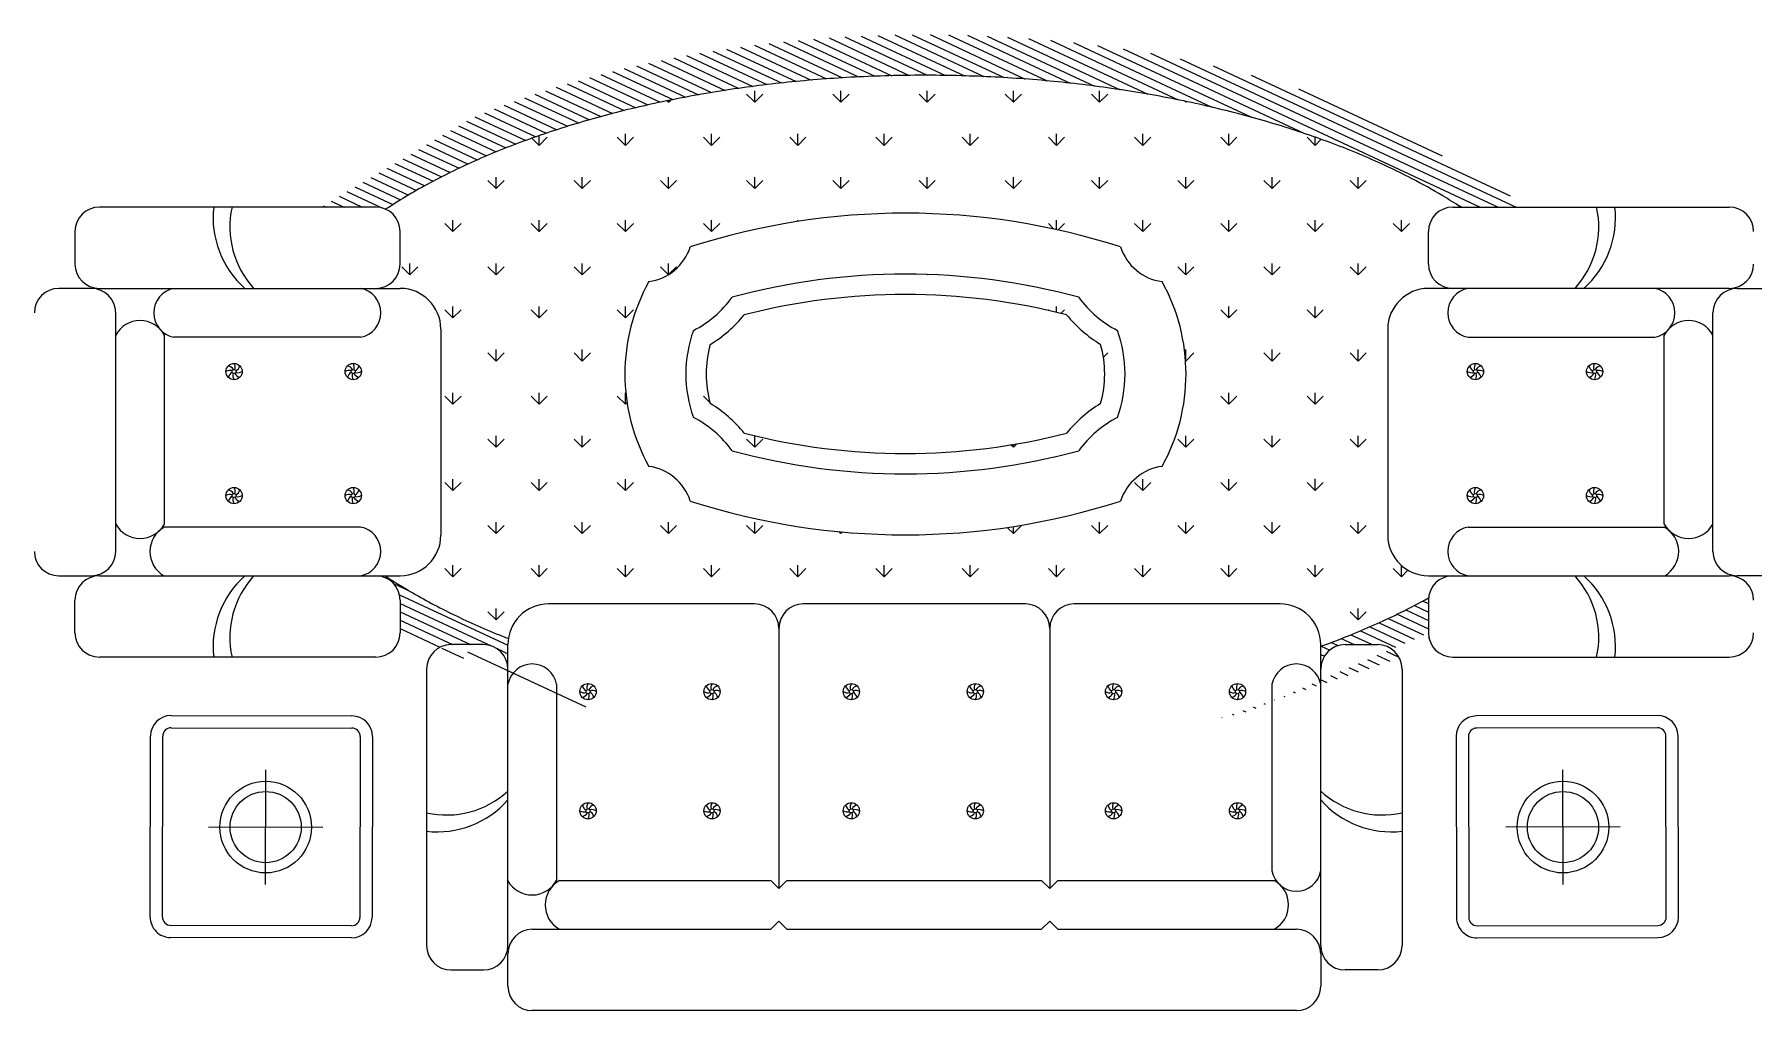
# Model space of a CAD drawing. Header units: inches. Extents: x 5.4 to 47.9, y 11.7 to 36.5.
# Drawn here: x 36.186 to 40.416, y 17.912 to 20.313 of the extents above; entities that cross this region are included whole.
import ezdxf

# ---------------------------------------------------------------- set-up
doc = ezdxf.new("R2010")
doc.units = ezdxf.units.IN
doc.header["$MEASUREMENT"] = 0
doc.layers.add('02', color=2, linetype='Continuous')
doc.layers.add('8', color=8, linetype='Continuous')

msp = doc.modelspace()

# ---------------------------------------------------------------- hatches: boundary and pattern name
at = {"layer": '8'}
h = msp.add_hatch(dxfattribs=at)
h.set_pattern_fill('ANSI31', color=256, scale=0.15, angle=290, style=0)
h.set_pattern_definition([(335, (-241.419374, 11.660647), (0.0079240924, 0.016993271), [])])
edge = h.paths.add_edge_path()
edge.add_ellipse((38.3776, 19.4317), major_axis=(1.7385, 0), ratio=0.506546, start_angle=31.2194, end_angle=148.7806)
edge.add_line((36.8908, 19.8882), (37.0263, 19.8882))
edge.add_arc((37.0263, 19.8282), 0.06, 65.6661, 90, ccw=False)
edge.add_spline(control_points=[(37.0511, 19.8829), (37.0607, 19.8892), (37.0704, 19.8955), (37.1141, 19.9228), (37.15, 19.9431), (37.2261, 19.982), (37.2663, 20.0006), (37.3504, 20.0358), (37.3944, 20.0524), (37.4856, 20.0835), (37.5329, 20.0979), (37.6303, 20.1244), (37.6804, 20.1365), (37.7828, 20.158), (37.8352, 20.1675), (37.9417, 20.1838), (37.9957, 20.1907), (38.105, 20.2016), (38.1603, 20.2057), (38.2713, 20.2112), (38.3271, 20.2125), (38.4386, 20.2123), (38.4944, 20.2108), (38.6054, 20.205), (38.6605, 20.2008), (38.7697, 20.1895), (38.8237, 20.1824), (38.9299, 20.1658), (38.9821, 20.1561), (39.0843, 20.1342), (39.1342, 20.122), (39.2313, 20.0953), (39.2783, 20.0807), (39.3692, 20.0493), (39.4129, 20.0326), (39.4966, 19.9971), (39.5365, 19.9784), (39.6011, 19.9449), (39.6269, 19.9306), (39.6667, 19.9068), (39.6816, 19.8976), (39.6959, 19.8882)], knot_values=[0.660398, 0.660398, 0.660398, 0.660398, 0.689867, 0.689867, 0.789015, 0.789015, 0.888163, 0.888163, 0.987311, 0.987311, 1.08646, 1.08646, 1.185608, 1.185608, 1.284756, 1.284756, 1.383904, 1.383904, 1.483052, 1.483052, 1.582201, 1.582201, 1.681349, 1.681349, 1.780497, 1.780497, 1.879645, 1.879645, 1.978793, 1.978793, 2.077942, 2.077942, 2.17709, 2.17709, 2.276238, 2.276238, 2.375386, 2.375386, 2.445792, 2.445792, 2.489452, 2.489452, 2.489452, 2.489452], degree=3, periodic=0)
edge.add_line((39.6959, 19.8882), (39.8643, 19.8882))
edge = h.paths.add_edge_path()
edge.add_spline(control_points=[(37.3525, 18.8274), (37.3478, 18.8293), (37.3431, 18.8311), (37.2968, 18.8496), (37.257, 18.8671), (37.1811, 18.9039), (37.145, 18.9232), (37.0898, 18.9557), (37.0693, 18.9685), (37.0497, 18.9815)], knot_values=[3.792328, 3.792328, 3.792328, 3.792328, 3.803066, 3.803066, 3.899119, 3.899119, 3.995172, 3.995172, 4.05563, 4.05563, 4.05563, 4.05563], degree=3, periodic=0)
edge.add_line((37.0497, 18.9815), (37.0263, 18.9815))
edge.add_arc((37.0263, 18.9215), 0.06, 0, 90, ccw=False)
edge.add_line((37.0863, 18.9215), (37.0863, 18.842))
edge.add_ellipse((38.3776, 19.4317), major_axis=(1.7385, 0), ratio=0.506546, start_angle=222.0382, end_angle=226.0839)
edge.add_arc((37.2113, 18.7523), 0.06, 90, 131.3204, ccw=False)
edge.add_line((37.2113, 18.8123), (37.2913, 18.8123))
edge.add_arc((37.2913, 18.7523), 0.06, 0, 90, ccw=False)
edge.add_line((37.3513, 18.7523), (37.3513, 18.8123))
edge.add_arc((37.4513, 18.8123), 0.1, 171.3171, 180, ccw=False)
edge = h.paths.add_edge_path()
edge.add_arc((39.6763, 18.9215), 0.06, 174.3554, 180, ccw=False)
edge.add_spline(control_points=[(39.6166, 18.9274), (39.5944, 18.915), (39.5714, 18.9029), (39.51, 18.8726), (39.4705, 18.8549), (39.4039, 18.8277), (39.3779, 18.8178), (39.3513, 18.8082)], knot_values=[5.330633, 5.330633, 5.330633, 5.330633, 5.391498, 5.391498, 5.48755, 5.48755, 5.54655, 5.54655, 5.54655, 5.54655], degree=3, periodic=0)
edge.add_line((39.3513, 18.8082), (39.3513, 18.7523))
edge.add_arc((39.4113, 18.7523), 0.06, 90, 180, ccw=False)
edge.add_line((39.4113, 18.8123), (39.4913, 18.8123))
edge.add_arc((39.4913, 18.7523), 0.06, 26.6076, 90, ccw=False)
edge.add_ellipse((38.3776, 19.4317), major_axis=(1.7385, 0), ratio=0.506546, start_angle=312.1824, end_angle=315.6948)
edge.add_arc((39.6763, 18.8415), 0.06, 180, 204.5195, ccw=False)
edge.add_line((39.6163, 18.8415), (39.6163, 18.9215))
h = msp.add_hatch(dxfattribs=at)
h.set_pattern_fill('GRASS', color=256, scale=0.15, style=0)
h.set_pattern_definition([(90, (-241.41937, 11.66065), (-0.106066017, 0.106066017), [0.028125, -0.184007034]), (45, (-241.41937, 11.66065), (-0.10606602, 0.10606602), [0.028125, -0.121875]), (135, (-241.41937, 11.66065), (-0.10606602, -0.10606602), [0.028125, -0.121875])])
edge = h.paths.add_edge_path()
edge.add_spline(control_points=[(39.6959, 19.8882), (39.6816, 19.8976), (39.6667, 19.9068), (39.6269, 19.9306), (39.6011, 19.9449), (39.5365, 19.9784), (39.4966, 19.9971), (39.4129, 20.0326), (39.3692, 20.0493), (39.2783, 20.0807), (39.2313, 20.0953), (39.1342, 20.122), (39.0843, 20.1342), (38.9821, 20.1561), (38.9299, 20.1658), (38.8237, 20.1824), (38.7697, 20.1895), (38.6605, 20.2008), (38.6054, 20.205), (38.4944, 20.2108), (38.4386, 20.2123), (38.3271, 20.2125), (38.2713, 20.2112), (38.1603, 20.2057), (38.105, 20.2016), (37.9957, 20.1907), (37.9417, 20.1838), (37.8352, 20.1675), (37.7828, 20.158), (37.6804, 20.1365), (37.6303, 20.1244), (37.5329, 20.0979), (37.4856, 20.0835), (37.3944, 20.0524), (37.3504, 20.0358), (37.2663, 20.0006), (37.2261, 19.982), (37.15, 19.9431), (37.1141, 19.9228), (37.0704, 19.8955), (37.0607, 19.8892), (37.0511, 19.8829)], knot_values=[6.943583, 6.943583, 6.943583, 6.943583, 6.987243, 6.987243, 7.057649, 7.057649, 7.156797, 7.156797, 7.255945, 7.255945, 7.355094, 7.355094, 7.454242, 7.454242, 7.55339, 7.55339, 7.652538, 7.652538, 7.751686, 7.751686, 7.850835, 7.850835, 7.949983, 7.949983, 8.049131, 8.049131, 8.148279, 8.148279, 8.247427, 8.247427, 8.346576, 8.346576, 8.445724, 8.445724, 8.544872, 8.544872, 8.64402, 8.64402, 8.743169, 8.743169, 8.772637, 8.772637, 8.772637, 8.772637], degree=3, periodic=0)
edge.add_arc((37.0263, 19.8282), 0.06, 0, 65.6661, ccw=False)
edge.add_line((37.0863, 19.8282), (37.0863, 19.7482))
edge.add_arc((37.0263, 19.7482), 0.06, 270, 360, ccw=False)
edge.add_line((37.0263, 19.6882), (37.0864, 19.6882))
edge.add_arc((37.0864, 19.5882), 0.1, 0, 90, ccw=False)
edge.add_line((37.1864, 19.5882), (37.1864, 19.0815))
edge.add_arc((37.0864, 19.0815), 0.1, 270, 360, ccw=False)
edge.add_line((37.0864, 18.9815), (37.0497, 18.9815))
edge.add_spline(control_points=[(37.0497, 18.9815), (37.0693, 18.9685), (37.0898, 18.9557), (37.145, 18.9232), (37.1811, 18.9039), (37.257, 18.8671), (37.2968, 18.8496), (37.3431, 18.8311), (37.3478, 18.8293), (37.3525, 18.8274)], knot_values=[3.792328, 3.792328, 3.792328, 3.792328, 3.852786, 3.852786, 3.948839, 3.948839, 4.044892, 4.044892, 4.05563, 4.05563, 4.05563, 4.05563], degree=3, periodic=0)
edge.add_arc((37.4513, 18.8123), 0.1, 90, 171.3171, ccw=False)
edge.add_line((37.4513, 18.9123), (37.958, 18.9123))
edge.add_arc((37.958, 18.8523), 0.06, 0, 90, ccw=False)
edge.add_arc((38.078, 18.8523), 0.06, 90, 180, ccw=False)
edge.add_line((38.078, 18.9123), (38.6246, 18.9123))
edge.add_arc((38.6246, 18.8523), 0.06, 0, 90, ccw=False)
edge.add_arc((38.7446, 18.8523), 0.06, 90, 180, ccw=False)
edge.add_line((38.7446, 18.9123), (39.2513, 18.9123))
edge.add_arc((39.2513, 18.8123), 0.1, 0, 90, ccw=False)
edge.add_line((39.3513, 18.8123), (39.3513, 18.8082))
edge.add_spline(control_points=[(39.3513, 18.8082), (39.3779, 18.8178), (39.4039, 18.8277), (39.4705, 18.8549), (39.51, 18.8726), (39.5714, 18.9029), (39.5944, 18.915), (39.6166, 18.9274)], knot_values=[5.330633, 5.330633, 5.330633, 5.330633, 5.389632, 5.389632, 5.485685, 5.485685, 5.54655, 5.54655, 5.54655, 5.54655], degree=3, periodic=0)
edge.add_arc((39.6763, 18.9215), 0.06, 90, 174.3554, ccw=False)
edge.add_line((39.6763, 18.9815), (39.6162, 18.9815))
edge.add_arc((39.6162, 19.0815), 0.1, 180, 270, ccw=False)
edge.add_line((39.5162, 19.0815), (39.5162, 19.5882))
edge.add_arc((39.6162, 19.5882), 0.1, 90, 180, ccw=False)
edge.add_line((39.6162, 19.6882), (39.6763, 19.6882))
edge.add_arc((39.6763, 19.7482), 0.06, 180, 270, ccw=False)
edge.add_line((39.6163, 19.7482), (39.6163, 19.8282))
edge.add_arc((39.6763, 19.8282), 0.06, 90, 180, ccw=False)
edge.add_line((39.6763, 19.8882), (39.6959, 19.8882))
h.paths.add_polyline_path([(38.8588, 19.7902, 0.288193), (38.9608, 19.705, -0.259276), (38.9608, 19.2507, 0.288193), (38.8588, 19.1654, -0.156902), (37.8001, 19.1654, 0.288193), (37.6981, 19.2507, -0.259276), (37.6981, 19.705, 0.288193), (37.8001, 19.7902, -0.156902)], flags=16)
h.paths.add_polyline_path([(38.7557, 19.6665, 0.115952), (38.8512, 19.5846, -0.173251), (38.8512, 19.371, 0.115952), (38.7557, 19.2891, -0.133226), (37.9032, 19.2891, 0.115952), (37.8077, 19.371, -0.173251), (37.8077, 19.5846, 0.115952), (37.9032, 19.6665, -0.133226)], flags=0)
h.paths.add_polyline_path([(38.726, 19.6233, 0.08587), (38.8096, 19.5506, -0.138757), (38.8096, 19.405, 0.08587), (38.726, 19.3324, -0.12619), (37.933, 19.3324, 0.08587), (37.8493, 19.405, -0.138757), (37.8493, 19.5506, 0.08587), (37.933, 19.6233, -0.12619)], flags=0)

# ---------------------------------------------------------------- linework, layer by layer
at = {"layer": '02'}
for p, q in [((37.0263, 19.8882), (36.3463, 19.8882)), ((39.6763, 19.8882), (40.3563, 19.8882)), ((36.2863, 19.8282), (36.2863, 19.7482)), ((37.0863, 19.7482), (37.0863, 19.8282)), ((39.6163, 19.7482), (39.6163, 19.8282)), ((36.3264, 19.6882), (36.2464, 19.6882)), ((36.3463, 19.6882), (37.0864, 19.6882)), ((40.3563, 19.6882), (39.6162, 19.6882)), ((40.3762, 19.6882), (40.4562, 19.6882)), ((36.3864, 19.0415), (36.3864, 19.6282)), ((40.3162, 19.0415), (40.3162, 19.6282)), ((37.1864, 19.5882), (37.1864, 19.0815)), ((39.5162, 19.5882), (39.5162, 19.0815)), ((36.5064, 19.1086), (36.5064, 19.5734)), ((36.9889, 19.5682), (36.5298, 19.5682)), ((39.7138, 19.5682), (40.1729, 19.5682)), ((40.1962, 19.1086), (40.1962, 19.5734)), ((36.9889, 19.1015), (36.5064, 19.1015)), ((39.7138, 19.1015), (40.1962, 19.1015)), ((36.2464, 18.9815), (36.3264, 18.9815)), ((36.3463, 18.9815), (37.0864, 18.9815)), ((39.6162, 18.9815), (40.3563, 18.9815)), ((40.4562, 18.9815), (40.3762, 18.9815)), ((36.2863, 18.8415), (36.2863, 18.9215)), ((37.0863, 18.9215), (37.0863, 18.8415)), ((37.958, 18.9123), (37.4513, 18.9123)), ((38.6246, 18.9123), (38.078, 18.9123)), ((39.2513, 18.9123), (38.7446, 18.9123)), ((39.6163, 18.9215), (39.6163, 18.8415)), ((38.018, 18.8523), (38.018, 18.2123)), ((38.6846, 18.8523), (38.6846, 18.2127)), ((37.0263, 18.7815), (36.3463, 18.7815)), ((37.2913, 18.8123), (37.2113, 18.8123)), ((37.3513, 18.0723), (37.3513, 18.8123)), ((39.3513, 18.0723), (39.3513, 18.8123)), ((39.4113, 18.8123), (39.4913, 18.8123)), ((39.6763, 18.7815), (40.3563, 18.7815)), ((37.1513, 18.7523), (37.1513, 18.0723)), ((39.5513, 18.7523), (39.5513, 18.0723)), ((37.4713, 18.7148), (37.4713, 18.2323)), ((39.2313, 18.7148), (39.2313, 18.2557)), ((36.5227, 18.6379), (36.9678, 18.637)), ((40.1799, 18.6379), (39.7348, 18.637)), ((36.4713, 18.1425), (36.4722, 18.5876)), ((36.5013, 18.1424), (36.5022, 18.5875)), ((36.5226, 18.6079), (36.9677, 18.607)), ((36.9881, 18.5865), (36.9872, 18.1414)), ((37.0181, 18.5865), (37.0172, 18.1414)), ((39.6845, 18.5865), (39.6855, 18.1414)), ((39.7145, 18.5865), (39.7155, 18.1414)), ((40.18, 18.6079), (39.7349, 18.607)), ((40.2013, 18.1424), (40.2004, 18.5875)), ((40.2313, 18.1425), (40.2304, 18.5876)), ((36.7552, 18.2227), (36.7557, 18.5045)), ((39.9475, 18.2227), (39.9469, 18.5045)), ((36.6145, 18.3639), (36.8964, 18.3633)), ((40.0881, 18.3639), (39.8063, 18.3633)), ((37.4784, 18.2323), (37.998, 18.2323)), ((37.998, 18.2323), (38.018, 18.2123)), ((38.038, 18.2323), (38.018, 18.2123)), ((38.038, 18.2323), (38.6646, 18.2323)), ((38.6646, 18.2323), (38.6846, 18.2123)), ((38.7046, 18.2323), (38.6846, 18.2123)), ((38.7046, 18.2323), (39.2365, 18.2323)), ((36.9667, 18.1211), (36.5216, 18.122)), ((37.4113, 18.1123), (37.998, 18.1123)), ((38.018, 18.1323), (37.998, 18.1123)), ((38.018, 18.1323), (38.038, 18.1123)), ((38.038, 18.1123), (38.6646, 18.1123)), ((38.6846, 18.1323), (38.6646, 18.1123)), ((38.6846, 18.1323), (38.7046, 18.1123)), ((38.7046, 18.1123), (39.2913, 18.1123)), ((39.7359, 18.1211), (40.181, 18.122)), ((36.9667, 18.0911), (36.5216, 18.092)), ((39.7359, 18.0911), (40.181, 18.092)), ((37.3513, 17.9723), (37.3513, 18.0523)), ((39.3513, 18.0523), (39.3513, 17.9723)), ((37.2113, 18.0123), (37.2913, 18.0123)), ((39.4913, 18.0123), (39.4113, 18.0123)), ((39.2913, 17.9123), (37.4113, 17.9123))]:
    msp.add_line(p, q, dxfattribs=at)
for centre, radius in [((36.6777, 19.4838), 0.02), ((36.9708, 19.4838), 0.02), ((39.7319, 19.4838), 0.02), ((40.025, 19.4838), 0.02), ((36.6777, 19.4838), 0.005), ((36.9708, 19.4838), 0.005), ((39.7319, 19.4838), 0.005), ((40.025, 19.4838), 0.005), ((36.6777, 19.1788), 0.02), ((36.6777, 19.1788), 0.005), ((36.9708, 19.1788), 0.02), ((36.9708, 19.1788), 0.005), ((39.7319, 19.1788), 0.02), ((39.7319, 19.1788), 0.005), ((40.025, 19.1788), 0.02), ((40.025, 19.1788), 0.005), ((37.5486, 18.6967), 0.02), ((37.5486, 18.6967), 0.005), ((37.8536, 18.6967), 0.02), ((37.8536, 18.6967), 0.005), ((38.1964, 18.6967), 0.02), ((38.1964, 18.6967), 0.005), ((38.5014, 18.6967), 0.02), ((38.5014, 18.6967), 0.005), ((38.8415, 18.6967), 0.02), ((38.8415, 18.6967), 0.005), ((39.1465, 18.6967), 0.02), ((39.1465, 18.6967), 0.005), ((36.7554, 18.3636), 0.1127), ((36.7554, 18.3636), 0.0875), ((39.9472, 18.3636), 0.1127), ((39.9472, 18.3636), 0.0875), ((37.5486, 18.4036), 0.02), ((37.5486, 18.4036), 0.005), ((37.8536, 18.4036), 0.02), ((37.8536, 18.4036), 0.005), ((38.1964, 18.4036), 0.02), ((38.1964, 18.4036), 0.005), ((38.5014, 18.4036), 0.02), ((38.5014, 18.4036), 0.005), ((38.8415, 18.4036), 0.02), ((38.8415, 18.4036), 0.005), ((39.1465, 18.4036), 0.02), ((39.1465, 18.4036), 0.005)]:
    msp.add_circle(centre, radius, dxfattribs=at)
for centre, radius, start, end in [((36.3463, 19.8282), 0.06, 90, 180), ((36.859, 19.8623), 0.2329, 173.6278, 228.3872), ((36.8934, 19.8399), 0.226, 167.6617, 222.1506), ((37.0263, 19.8282), 0.06, 0, 90), ((39.6763, 19.8282), 0.06, 90, 180), ((39.8093, 19.8399), 0.226, 317.8494, 12.3383), ((39.8436, 19.8623), 0.2329, 311.6128, 6.3722), ((40.3563, 19.8282), 0.06, 0, 90), ((38.3295, 18.1449), 1.7284, 72.1657, 107.8343), ((37.6813, 19.8288), 0.1249, 277.7392, 342.0456), ((38.9777, 19.8288), 0.1249, 197.9544, 262.2608), ((36.3463, 19.7482), 0.06, 180, 270), ((37.0263, 19.7482), 0.06, 270, 0), ((38.3295, 18.0952), 1.6281, 74.8228, 105.1772), ((39.6763, 19.7482), 0.06, 180, 270), ((40.3563, 19.7482), 0.06, 270, 0), ((36.2464, 19.6282), 0.06, 90, 180), ((36.3264, 19.6282), 0.06, 0, 90), ((36.5409, 19.6282), 0.061, 100.4665, 259.5335), ((36.9778, 19.6282), 0.061, 280.4665, 79.5335), ((37.0864, 19.5882), 0.1, 0, 90), ((38.1067, 19.4778), 0.4675, 150.9293, 209.0707), ((38.3295, 18.0773), 1.596, 75.6158, 104.3842), ((38.5523, 19.4778), 0.4675, 330.9293, 29.0707), ((39.6162, 19.5882), 0.1, 90, 180), ((39.7248, 19.6282), 0.061, 100.4665, 259.5335), ((40.1618, 19.6282), 0.061, 280.4665, 79.5335), ((40.3762, 19.6282), 0.06, 90, 180), ((37.6813, 19.8288), 0.2749, 297.3789, 323.835), ((38.9777, 19.8288), 0.2749, 216.165, 242.6211), ((36.4464, 19.5407), 0.0683, 28.5717, 151.4283), ((38.1067, 19.4778), 0.3175, 160.3421, 199.6579), ((37.6813, 19.8288), 0.3249, 301.1406, 320.7724), ((38.9777, 19.8288), 0.3249, 219.2276, 238.8594), ((38.5523, 19.4778), 0.3175, 340.3421, 19.6579), ((40.2562, 19.5407), 0.0683, 28.5717, 151.4283), ((38.1067, 19.4778), 0.2675, 164.2005, 195.7995), ((38.5523, 19.4778), 0.2675, 344.2005, 15.7995), ((36.6605, 19.4934), 0.02, 345.2941, 31.0944), ((36.9536, 19.4934), 0.02, 345.2941, 31.0944), ((39.749, 19.4934), 0.02, 148.9056, 194.7059), ((40.0421, 19.4934), 0.02, 148.9056, 194.7059), ((36.6681, 19.4667), 0.02, 75.2941, 121.0944), ((36.6588, 19.4785), 0.02, 30.2941, 76.0944), ((36.683, 19.4649), 0.02, 120.2941, 166.0944), ((36.6948, 19.4743), 0.02, 165.2941, 211.0944), ((36.6966, 19.4892), 0.02, 210.2941, 256.0944), ((36.6872, 19.501), 0.02, 255.2941, 301.0944), ((36.6723, 19.5027), 0.02, 300.2941, 346.0944), ((36.9612, 19.4667), 0.02, 75.2941, 121.0944), ((36.9519, 19.4785), 0.02, 30.2941, 76.0944), ((36.9761, 19.4649), 0.02, 120.2941, 166.0944), ((36.9879, 19.4743), 0.02, 165.2941, 211.0944), ((36.9897, 19.4892), 0.02, 210.2941, 256.0944), ((36.9803, 19.501), 0.02, 255.2941, 301.0944), ((36.9654, 19.5027), 0.02, 300.2941, 346.0944), ((39.7223, 19.501), 0.02, 238.9056, 284.7059), ((39.7372, 19.5027), 0.02, 193.9056, 239.7059), ((39.713, 19.4892), 0.02, 283.9056, 329.7059), ((39.7147, 19.4743), 0.02, 328.9056, 14.7059), ((39.7508, 19.4785), 0.02, 103.9056, 149.7059), ((39.7414, 19.4667), 0.02, 58.9056, 104.7059), ((39.7265, 19.4649), 0.02, 13.9056, 59.7059), ((40.0154, 19.501), 0.02, 238.9056, 284.7059), ((40.0303, 19.5027), 0.02, 193.9056, 239.7059), ((40.0061, 19.4892), 0.02, 283.9056, 329.7059), ((40.0078, 19.4743), 0.02, 328.9056, 14.7059), ((40.0439, 19.4785), 0.02, 103.9056, 149.7059), ((40.0345, 19.4667), 0.02, 58.9056, 104.7059), ((40.0196, 19.4649), 0.02, 13.9056, 59.7059), ((37.6813, 19.1269), 0.3249, 39.2276, 58.8594), ((38.9777, 19.1269), 0.3249, 121.1406, 140.7724), ((37.6813, 19.1269), 0.2749, 36.165, 62.6211), ((38.3295, 20.8784), 1.596, 255.6158, 284.3842), ((38.9777, 19.1269), 0.2749, 117.3789, 143.835), ((38.3295, 20.8604), 1.6281, 254.8228, 285.1772), ((37.6813, 19.1269), 0.1249, 17.9544, 82.2608), ((38.9777, 19.1269), 0.1249, 97.7392, 162.0456), ((36.6681, 19.1617), 0.02, 75.2941, 121.0944), ((36.6588, 19.1735), 0.02, 30.2941, 76.0944), ((36.683, 19.1599), 0.02, 120.2941, 166.0944), ((36.6948, 19.1693), 0.02, 165.2941, 211.0944), ((36.6605, 19.1884), 0.02, 345.2941, 31.0944), ((36.6966, 19.1842), 0.02, 210.2941, 256.0944), ((36.6872, 19.196), 0.02, 255.2941, 301.0944), ((36.6723, 19.1977), 0.02, 300.2941, 346.0944), ((36.9612, 19.1617), 0.02, 75.2941, 121.0944), ((36.9519, 19.1735), 0.02, 30.2941, 76.0944), ((36.9761, 19.1599), 0.02, 120.2941, 166.0944), ((36.9879, 19.1693), 0.02, 165.2941, 211.0944), ((36.9536, 19.1884), 0.02, 345.2941, 31.0944), ((36.9897, 19.1842), 0.02, 210.2941, 256.0944), ((36.9803, 19.196), 0.02, 255.2941, 301.0944), ((36.9654, 19.1977), 0.02, 300.2941, 346.0944), ((38.3295, 20.8107), 1.7284, 252.1657, 287.8343), ((39.7223, 19.196), 0.02, 238.9056, 284.7059), ((39.7372, 19.1977), 0.02, 193.9056, 239.7059), ((39.713, 19.1842), 0.02, 283.9056, 329.7059), ((39.749, 19.1884), 0.02, 148.9056, 194.7059), ((39.7147, 19.1693), 0.02, 328.9056, 14.7059), ((39.7508, 19.1735), 0.02, 103.9056, 149.7059), ((39.7414, 19.1617), 0.02, 58.9056, 104.7059), ((39.7265, 19.1599), 0.02, 13.9056, 59.7059), ((40.0154, 19.196), 0.02, 238.9056, 284.7059), ((40.0303, 19.1977), 0.02, 193.9056, 239.7059), ((40.0061, 19.1842), 0.02, 283.9056, 329.7059), ((40.0421, 19.1884), 0.02, 148.9056, 194.7059), ((40.0078, 19.1693), 0.02, 328.9056, 14.7059), ((40.0439, 19.1735), 0.02, 103.9056, 149.7059), ((40.0345, 19.1617), 0.02, 58.9056, 104.7059), ((40.0196, 19.1599), 0.02, 13.9056, 59.7059), ((36.4464, 19.1417), 0.0685, 208.9052, 331.0948), ((36.5396, 19.0412), 0.0689, 118.8569, 239.9686), ((36.9778, 19.0415), 0.061, 280.4665, 79.5335), ((37.0864, 19.0815), 0.1, 270, 0), ((39.6162, 19.0815), 0.1, 180, 270), ((39.7248, 19.0415), 0.061, 100.4665, 259.5335), ((40.2562, 19.1417), 0.0685, 208.9052, 331.0948), ((40.163, 19.0412), 0.0689, 300.0314, 61.1431), ((36.2464, 19.0415), 0.06, 180, 270), ((36.3264, 19.0415), 0.06, 270, 0), ((40.3762, 19.0415), 0.06, 180, 270), ((36.3463, 18.9215), 0.06, 90, 180), ((36.859, 18.8074), 0.2329, 131.6128, 186.3722), ((36.8934, 18.8298), 0.226, 137.8494, 192.3383), ((37.0263, 18.9215), 0.06, 0, 90), ((39.6763, 18.9215), 0.06, 90, 180), ((39.8093, 18.8298), 0.226, 347.6617, 42.1506), ((39.8436, 18.8074), 0.2329, 353.6278, 48.3872), ((40.3563, 18.9215), 0.06, 0, 90), ((37.4513, 18.8123), 0.1, 90, 180), ((37.958, 18.8523), 0.06, 0, 90), ((38.078, 18.8523), 0.06, 90, 180), ((38.6246, 18.8523), 0.06, 0, 90), ((38.7446, 18.8523), 0.06, 90, 180), ((39.2513, 18.8123), 0.1, 0, 90), ((36.3463, 18.8415), 0.06, 180, 270), ((37.0263, 18.8415), 0.06, 270, 0), ((39.6763, 18.8415), 0.06, 180, 270), ((40.3563, 18.8415), 0.06, 270, 0), ((37.2113, 18.7523), 0.06, 90, 180), ((37.2913, 18.7523), 0.06, 0, 90), ((39.4113, 18.7523), 0.06, 90, 180), ((39.4913, 18.7523), 0.06, 0, 90), ((37.4113, 18.7037), 0.061, 10.4665, 169.5335), ((39.2913, 18.7037), 0.061, 10.4665, 169.5335), ((37.539, 18.7139), 0.02, 238.9056, 284.7059), ((37.554, 18.7156), 0.02, 193.9056, 239.7059), ((37.5658, 18.7063), 0.02, 148.9056, 194.7059), ((37.5675, 18.6914), 0.02, 103.9056, 149.7059), ((37.5582, 18.6796), 0.02, 58.9056, 104.7059), ((37.8441, 18.7139), 0.02, 238.9056, 284.7059), ((37.859, 18.7156), 0.02, 193.9056, 239.7059), ((37.8708, 18.7063), 0.02, 148.9056, 194.7059), ((37.8725, 18.6914), 0.02, 103.9056, 149.7059), ((37.8632, 18.6796), 0.02, 58.9056, 104.7059), ((38.1868, 18.7139), 0.02, 238.9056, 284.7059), ((38.2018, 18.7156), 0.02, 193.9056, 239.7059), ((38.2136, 18.7063), 0.02, 148.9056, 194.7059), ((38.2153, 18.6914), 0.02, 103.9056, 149.7059), ((38.206, 18.6796), 0.02, 58.9056, 104.7059), ((38.4919, 18.7139), 0.02, 238.9056, 284.7059), ((38.5068, 18.7156), 0.02, 193.9056, 239.7059), ((38.5186, 18.7063), 0.02, 148.9056, 194.7059), ((38.5203, 18.6914), 0.02, 103.9056, 149.7059), ((38.511, 18.6796), 0.02, 58.9056, 104.7059), ((38.8319, 18.7139), 0.02, 238.9056, 284.7059), ((38.8469, 18.7156), 0.02, 193.9056, 239.7059), ((38.8587, 18.7063), 0.02, 148.9056, 194.7059), ((38.8604, 18.6914), 0.02, 103.9056, 149.7059), ((38.8511, 18.6796), 0.02, 58.9056, 104.7059), ((39.137, 18.7139), 0.02, 238.9056, 284.7059), ((39.1519, 18.7156), 0.02, 193.9056, 239.7059), ((39.1637, 18.7063), 0.02, 148.9056, 194.7059), ((39.1654, 18.6914), 0.02, 103.9056, 149.7059), ((39.1561, 18.6796), 0.02, 58.9056, 104.7059), ((37.5297, 18.7021), 0.02, 283.9056, 329.7059), ((37.5315, 18.6871), 0.02, 328.9056, 14.7059), ((37.5432, 18.6778), 0.02, 13.9056, 59.7059), ((37.8347, 18.7021), 0.02, 283.9056, 329.7059), ((37.8365, 18.6871), 0.02, 328.9056, 14.7059), ((37.8483, 18.6778), 0.02, 13.9056, 59.7059), ((38.1775, 18.7021), 0.02, 283.9056, 329.7059), ((38.1793, 18.6871), 0.02, 328.9056, 14.7059), ((38.191, 18.6778), 0.02, 13.9056, 59.7059), ((38.4825, 18.7021), 0.02, 283.9056, 329.7059), ((38.4843, 18.6871), 0.02, 328.9056, 14.7059), ((38.4961, 18.6778), 0.02, 13.9056, 59.7059), ((38.8226, 18.7021), 0.02, 283.9056, 329.7059), ((38.8244, 18.6871), 0.02, 328.9056, 14.7059), ((38.8361, 18.6778), 0.02, 13.9056, 59.7059), ((39.1276, 18.7021), 0.02, 283.9056, 329.7059), ((39.1294, 18.6871), 0.02, 328.9056, 14.7059), ((39.1412, 18.6778), 0.02, 13.9056, 59.7059), ((36.5226, 18.5875), 0.0504, 89.882, 179.882), ((36.9677, 18.5866), 0.0504, 359.882, 89.882), ((39.7349, 18.5866), 0.0504, 90.118, 180.118), ((40.18, 18.5875), 0.0504, 0.118, 90.118), ((36.5226, 18.5875), 0.0204, 89.882, 179.882), ((36.9677, 18.5866), 0.0204, 359.882, 89.882), ((39.7349, 18.5866), 0.0204, 90.118, 180.118), ((40.18, 18.5875), 0.0204, 0.118, 90.118), ((37.1996, 18.6193), 0.226, 257.6617, 312.1506), ((39.503, 18.6193), 0.226, 227.8494, 282.3383), ((37.1772, 18.5849), 0.2329, 263.6278, 318.3872), ((37.539, 18.4208), 0.02, 238.9056, 284.7059), ((37.554, 18.4225), 0.02, 193.9056, 239.7059), ((37.5658, 18.4132), 0.02, 148.9056, 194.7059), ((37.5675, 18.3983), 0.02, 103.9056, 149.7059), ((37.5582, 18.3865), 0.02, 58.9056, 104.7059), ((37.5432, 18.3847), 0.02, 13.9056, 59.7059), ((37.8441, 18.4208), 0.02, 238.9056, 284.7059), ((37.859, 18.4225), 0.02, 193.9056, 239.7059), ((37.8708, 18.4132), 0.02, 148.9056, 194.7059), ((37.8725, 18.3983), 0.02, 103.9056, 149.7059), ((37.8632, 18.3865), 0.02, 58.9056, 104.7059), ((37.8483, 18.3847), 0.02, 13.9056, 59.7059), ((38.1868, 18.4208), 0.02, 238.9056, 284.7059), ((38.2018, 18.4225), 0.02, 193.9056, 239.7059), ((38.2136, 18.4132), 0.02, 148.9056, 194.7059), ((38.2153, 18.3983), 0.02, 103.9056, 149.7059), ((38.206, 18.3865), 0.02, 58.9056, 104.7059), ((38.191, 18.3847), 0.02, 13.9056, 59.7059), ((38.4919, 18.4208), 0.02, 238.9056, 284.7059), ((38.5068, 18.4225), 0.02, 193.9056, 239.7059), ((38.5186, 18.4132), 0.02, 148.9056, 194.7059), ((38.5203, 18.3983), 0.02, 103.9056, 149.7059), ((38.511, 18.3865), 0.02, 58.9056, 104.7059), ((38.4961, 18.3847), 0.02, 13.9056, 59.7059), ((38.8319, 18.4208), 0.02, 238.9056, 284.7059), ((38.8469, 18.4225), 0.02, 193.9056, 239.7059), ((38.8587, 18.4132), 0.02, 148.9056, 194.7059), ((38.8604, 18.3983), 0.02, 103.9056, 149.7059), ((38.8511, 18.3865), 0.02, 58.9056, 104.7059), ((38.8361, 18.3847), 0.02, 13.9056, 59.7059), ((39.137, 18.4208), 0.02, 238.9056, 284.7059), ((39.1519, 18.4225), 0.02, 193.9056, 239.7059), ((39.1637, 18.4132), 0.02, 148.9056, 194.7059), ((39.1654, 18.3983), 0.02, 103.9056, 149.7059), ((39.1561, 18.3865), 0.02, 58.9056, 104.7059), ((39.1412, 18.3847), 0.02, 13.9056, 59.7059), ((39.5255, 18.5849), 0.2329, 221.6128, 276.3722), ((37.5297, 18.409), 0.02, 283.9056, 329.7059), ((37.5315, 18.3941), 0.02, 328.9056, 14.7059), ((37.8347, 18.409), 0.02, 283.9056, 329.7059), ((37.8365, 18.3941), 0.02, 328.9056, 14.7059), ((38.1775, 18.409), 0.02, 283.9056, 329.7059), ((38.1793, 18.3941), 0.02, 328.9056, 14.7059), ((38.4825, 18.409), 0.02, 283.9056, 329.7059), ((38.4843, 18.3941), 0.02, 328.9056, 14.7059), ((38.8226, 18.409), 0.02, 283.9056, 329.7059), ((38.8244, 18.3941), 0.02, 328.9056, 14.7059), ((39.1276, 18.409), 0.02, 283.9056, 329.7059), ((39.1294, 18.3941), 0.02, 328.9056, 14.7059), ((37.411, 18.2656), 0.0689, 210.0314, 331.1431), ((37.5115, 18.1723), 0.0685, 118.9052, 241.0948), ((39.2913, 18.2668), 0.061, 190.4665, 349.5335), ((39.2038, 18.1723), 0.0683, 298.5717, 61.4283), ((36.5217, 18.1424), 0.0504, 179.882, 269.882), ((36.5217, 18.1424), 0.0204, 179.882, 269.882), ((36.9668, 18.1415), 0.0504, 269.882, 359.882), ((36.9668, 18.1415), 0.0204, 269.882, 359.882), ((37.4113, 18.0523), 0.06, 90, 180), ((39.2913, 18.0523), 0.06, 0, 90), ((39.7358, 18.1415), 0.0504, 180.118, 270.118), ((39.7358, 18.1415), 0.0204, 180.118, 270.118), ((40.1809, 18.1424), 0.0504, 270.118, 0.118), ((40.1809, 18.1424), 0.0204, 270.118, 0.118), ((37.2113, 18.0723), 0.06, 180, 270), ((37.2913, 18.0723), 0.06, 270, 0), ((39.4113, 18.0723), 0.06, 180, 270), ((39.4913, 18.0723), 0.06, 270, 0), ((37.4113, 17.9723), 0.06, 180, 270), ((39.2913, 17.9723), 0.06, 270, 0)]:
    msp.add_arc(centre, radius, start, end, dxfattribs=at)
for points, knots in [([(39.6959, 19.8882), (39.6816, 19.8976), (39.6667, 19.9068), (39.6269, 19.9306), (39.6011, 19.9449), (39.5365, 19.9784), (39.4966, 19.9971), (39.4129, 20.0326), (39.3692, 20.0493), (39.2783, 20.0807), (39.2313, 20.0953), (39.1342, 20.122), (39.0843, 20.1342), (38.9821, 20.1561), (38.9299, 20.1658), (38.8237, 20.1824), (38.7697, 20.1895), (38.6605, 20.2008), (38.6054, 20.205), (38.4944, 20.2108), (38.4386, 20.2123), (38.3271, 20.2125), (38.2713, 20.2112), (38.1603, 20.2057), (38.105, 20.2016), (37.9957, 20.1907), (37.9417, 20.1838), (37.8352, 20.1675), (37.7828, 20.158), (37.6804, 20.1365), (37.6303, 20.1244), (37.5329, 20.0979), (37.4856, 20.0835), (37.3944, 20.0524), (37.3504, 20.0358), (37.2663, 20.0006), (37.2261, 19.982), (37.15, 19.9431), (37.1141, 19.9228), (37.0704, 19.8955), (37.0607, 19.8892), (37.0511, 19.8829)], [6.943583, 6.943583, 6.943583, 6.943583, 6.987243, 6.987243, 7.057649, 7.057649, 7.156797, 7.156797, 7.255945, 7.255945, 7.355094, 7.355094, 7.454242, 7.454242, 7.55339, 7.55339, 7.652538, 7.652538, 7.751686, 7.751686, 7.850835, 7.850835, 7.949983, 7.949983, 8.049131, 8.049131, 8.148279, 8.148279, 8.247427, 8.247427, 8.346576, 8.346576, 8.445724, 8.445724, 8.544872, 8.544872, 8.64402, 8.64402, 8.743169, 8.743169, 8.772637, 8.772637, 8.772637, 8.772637]), ([(37.0497, 18.9815), (37.0693, 18.9685), (37.0898, 18.9557), (37.145, 18.9232), (37.1811, 18.9039), (37.257, 18.8671), (37.2968, 18.8496), (37.3431, 18.8311), (37.3478, 18.8293), (37.3525, 18.8274)], [3.792328, 3.792328, 3.792328, 3.792328, 3.8527863, 3.8527863, 3.9488392, 3.9488392, 4.0448921, 4.0448921, 4.0556304, 4.0556304, 4.0556304, 4.0556304]), ([(39.3513, 18.8082), (39.3779, 18.8178), (39.4039, 18.8277), (39.4705, 18.8549), (39.51, 18.8726), (39.5714, 18.9029), (39.5944, 18.915), (39.6166, 18.9274)], [5.3306333, 5.3306333, 5.3306333, 5.3306333, 5.3896325, 5.3896325, 5.4856854, 5.4856854, 5.5465496, 5.5465496, 5.5465496, 5.5465496])]:
    msp.add_open_spline(points, degree=3, knots=knots, dxfattribs=at)

doc.saveas('drawing.dxf')
